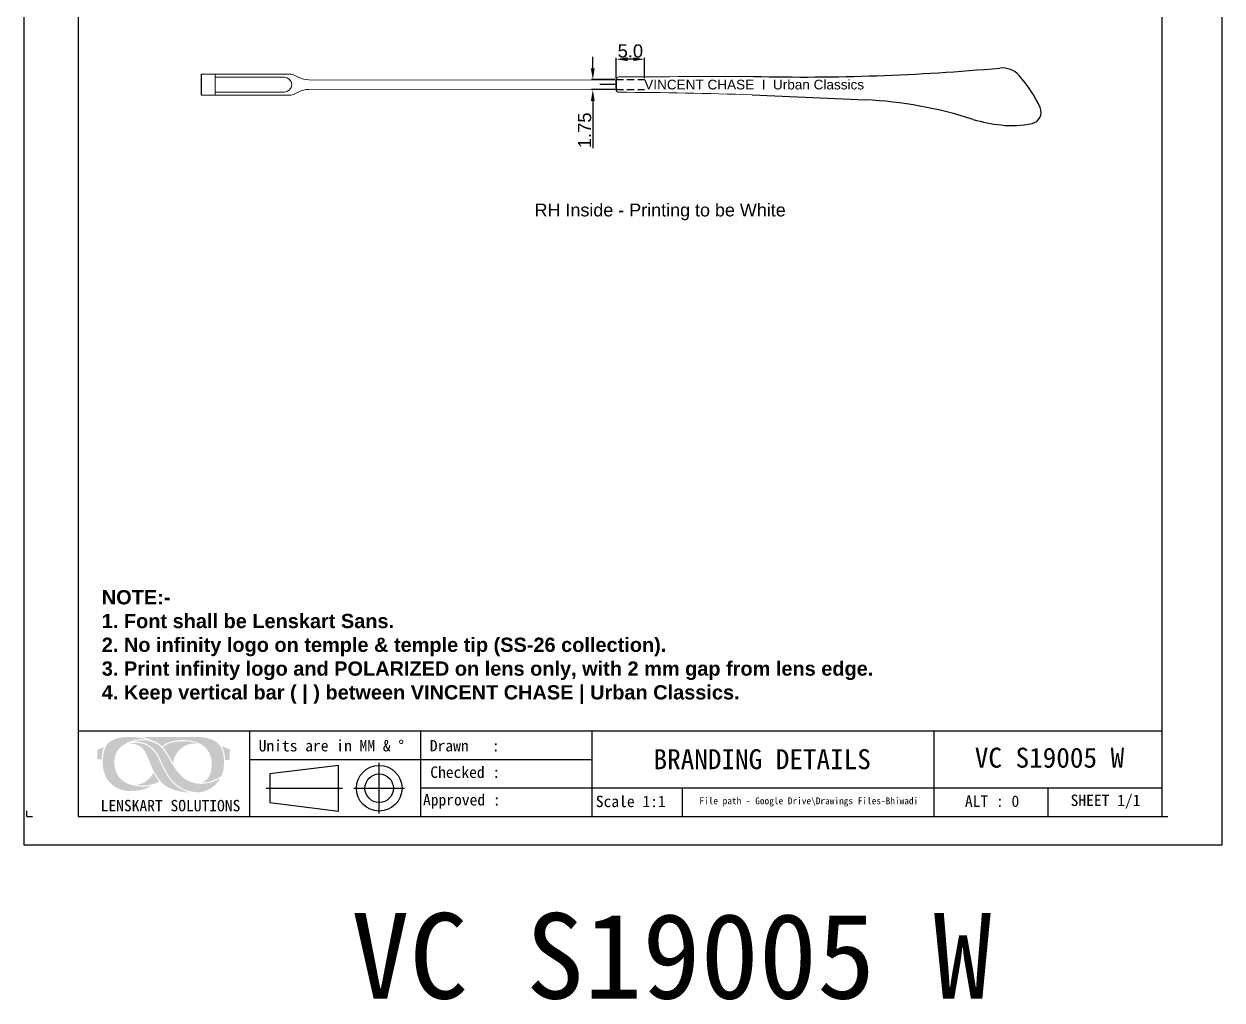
# Model space of a CAD drawing. Header units: millimetres. Extents: x 1448 to 2566, y 1057 to 1416.
# Drawn here: x 1447.7 to 1657.7, y 1091.4 to 1262.5 of the extents above; entities that cross this region are included whole.
import ezdxf

# ---------------------------------------------------------------- set-up
doc = ezdxf.new("R2010")
doc.units = ezdxf.units.MM
doc.linetypes.add('HIDDEN', pattern=[9.525, 6.35, -3.175])
doc.linetypes.add('HIDDEN2', pattern=[0.1875, 0.125, -0.0625])
for name, color, linetype in [('Dimension', 3, 'Continuous'), ('Hidden Line', 1, 'HIDDEN2'), ('图框-线条', 7, 'Continuous')]:
    doc.layers.add(name, color=color, linetype=linetype)
doc.layers.add('标注', color=4, linetype='Continuous', lineweight=5)
doc.layers.add('绘图层', color=7, linetype='Continuous', lineweight=15)
doc.styles.get("Standard").update_dxf_attribs({"font": 'arial.ttf'})
doc.styles.add('宋体', font='SimSun.ttf')
doc.dimstyles.new('Standard$0', dxfattribs={"dimtxt": 2.3, "dimasz": 2, "dimexe": 1, "dimexo": 1, "dimgap": 1, "dimtad": 0, "dimtih": 1, "dimtoh": 1, "dimdec": 1, "dimzin": 0, "dimdsep": 46, "dimtxsty": 'Standard', "dimcen": 0, "dimclrd": 4, "dimclre": 4, "dimclrt": 4, "dimadec": 1, "dimazin": 0, "dimtfac": 1, "dimtdec": 1, "dimtofl": 0, "dimtmove": 0, "dimatfit": 0, "dimfxl": 1, "dimtolj": 1, "dimtzin": 0, "dimarcsym": 0})

# ---------------------------------------------------------------- blocks, each defined once
blk = doc.blocks.new('*D134')
at = {"layer": 'Defpoints', "color": 0, "transparency": 16777216}
for p in [(1551.44, 1256.33), (1551.44, 1252.7), (1556.44, 1252.74)]:
    blk.add_point(p, dxfattribs=at)
at = {"layer": 'Dimension', "color": 3, "lineweight": -2, "transparency": 16777216}
for p, q in [((1551.44, 1252.95), (1551.44, 1256.58)), ((1554.44, 1256.33), (1553.44, 1256.33)), ((1556.44, 1252.99), (1556.44, 1256.58))]:
    blk.add_line(p, q, dxfattribs=at)
at = {"layer": 'Dimension', "color": 3, "transparency": 16777216}
for points in [[(1553.44, 1256.66), (1553.44, 1256), (1551.44, 1256.33)], [(1554.44, 1256.66), (1554.44, 1256), (1556.44, 1256.33)]]:
    blk.add_solid(points, dxfattribs=at)
at = {"layer": 'Dimension', "transparency": 16777216, "insert": (1553.94, 1257.76), "char_height": 2.3, "attachment_point": 5}
blk.add_mtext('\\A1;5.0', dxfattribs=at)
blk = doc.blocks.new('*D135')
at = {"layer": 'Defpoints', "color": 0, "transparency": 16777216}
for p in [(1551.44, 1252.74), (1547.36, 1250.99), (1551.44, 1250.99)]:
    blk.add_point(p, dxfattribs=at)
at = {"layer": 'Dimension', "color": 3, "lineweight": -2, "transparency": 16777216}
for p, q in [((1547.36, 1254.74), (1547.36, 1256.74)), ((1551.19, 1252.74), (1547.11, 1252.74)), ((1551.19, 1250.99), (1547.11, 1250.99)), ((1547.36, 1248.99), (1547.36, 1240.72))]:
    blk.add_line(p, q, dxfattribs=at)
at = {"layer": 'Dimension', "color": 3, "transparency": 16777216}
for points in [[(1547.02, 1254.74), (1547.69, 1254.74), (1547.36, 1252.74)], [(1547.02, 1248.99), (1547.69, 1248.99), (1547.36, 1250.99)]]:
    blk.add_solid(points, dxfattribs=at)
at = {"layer": 'Dimension', "transparency": 16777216, "insert": (1545.93, 1243.86), "char_height": 2.3, "attachment_point": 5, "rotation": 90}
blk.add_mtext('\\A1;1.75', dxfattribs=at)

msp = doc.modelspace()

# ---------------------------------------------------------------- hatches: boundary and pattern name
at = {"layer": '图框-线条', "lineweight": 0, "ltscale": 0.1}
h = msp.add_hatch(color=252, dxfattribs=at)
edge = h.paths.add_edge_path()
edge.add_spline(control_points=[(1460.52586, 1135.25671), (1460.52586, 1135.25671), (1460.52469, 1133.54304), (1460.52469, 1133.54304), (1460.52469, 1133.54304), (1460.52469, 1133.54304), (1461.23706, 1133.54304), (1461.23706, 1133.54304), (1461.23706, 1133.54304), (1461.28986, 1133.94347), (1461.29642, 1134.29318), (1461.37472, 1134.69232), (1461.37472, 1134.69232), (1461.44328, 1135.04185), (1461.5501, 1135.39187), (1461.6736, 1135.69381), (1461.6736, 1135.69381), (1461.6736, 1135.69381), (1460.52586, 1135.25671), (1460.52586, 1135.25671)], knot_values=[0, 0, 0, 0, 0.166666667, 0.166666667, 0.166666667, 0.166676668, 0.333333333, 0.333333333, 0.333333333, 0.333343334, 0.5, 0.5, 0.5, 0.500010001, 0.666666667, 0.666666667, 0.666666667, 0.666676668, 1, 1, 1, 1], degree=3, periodic=0)
edge = h.paths.add_edge_path()
edge.add_spline(control_points=[(1482.92736, 1133.46847), (1482.92736, 1133.46847), (1483.73293, 1133.46167), (1483.73293, 1133.46167), (1483.73293, 1133.46167), (1483.73293, 1133.46167), (1483.73618, 1135.31589), (1483.73618, 1135.31589), (1483.73618, 1135.31589), (1483.73618, 1135.31589), (1482.32408, 1135.87593), (1482.32408, 1135.87593), (1482.32408, 1135.87593), (1482.46886, 1135.51794), (1482.63044, 1135.25745), (1482.73984, 1134.80962), (1482.73984, 1134.80962), (1482.85114, 1134.35425), (1482.88775, 1133.95628), (1482.92736, 1133.46847)], knot_values=[0, 0, 0, 0, 0.166666667, 0.166666667, 0.166666667, 0.166676668, 0.333333333, 0.333333333, 0.333333333, 0.333343334, 0.5, 0.5, 0.5, 0.500010001, 0.666666667, 0.666666667, 0.666666667, 0.666676668, 1, 1, 1, 1], degree=3, periodic=0)
edge = h.paths.add_edge_path(flags=17)
edge.add_spline(control_points=[(1467.4439, 1129.12444), (1467.57653, 1129.01731), (1468.39995, 1129.00229), (1468.54314, 1128.99794), (1468.54314, 1128.99794), (1469.42125, 1128.97126), (1470.74468, 1129.18441), (1471.31926, 1129.7401), (1471.31926, 1129.7401), (1471.26701, 1129.82172), (1471.23543, 1129.85539), (1471.17901, 1129.92296), (1471.17901, 1129.92296), (1471.17901, 1129.92296), (1470.31034, 1131.21236), (1470.31034, 1131.21236), (1470.31034, 1131.21236), (1470.09885, 1130.95199), (1470.00717, 1130.45793), (1469.20565, 1129.84233), (1469.20565, 1129.84233), (1468.73213, 1129.47869), (1468.17331, 1129.22446), (1467.4439, 1129.12444)], knot_values=[0, 0, 0, 0, 0.142857143, 0.142857143, 0.142857143, 0.142867144, 0.285714286, 0.285714286, 0.285714286, 0.285724287, 0.428571429, 0.428571429, 0.428571429, 0.42858143, 0.571428571, 0.571428571, 0.571428571, 0.571438572, 0.714285714, 0.714285714, 0.714285714, 0.714295715, 1, 1, 1, 1], degree=3, periodic=0)
edge = h.paths.add_edge_path(flags=17)
edge.add_spline(control_points=[(1471.99299, 1135.70105), (1472.04125, 1135.61777), (1472.05339, 1135.62783), (1472.11637, 1135.55578), (1472.11637, 1135.55578), (1472.76398, 1134.81416), (1473.69427, 1133.02292), (1473.81452, 1132.89801), (1473.81452, 1132.89801), (1473.87401, 1134.39736), (1475.12759, 1135.70546), (1476.36198, 1136.13765), (1476.36198, 1136.13765), (1477.01045, 1136.36466), (1477.35924, 1136.37128), (1478.08086, 1136.30444), (1478.08086, 1136.30444), (1477.84312, 1136.49895), (1476.8374, 1136.66256), (1476.58175, 1136.69162), (1476.58175, 1136.69162), (1475.36944, 1136.82947), (1473.6137, 1136.71437), (1472.53727, 1136.11208), (1472.53727, 1136.11208), (1472.36754, 1136.01703), (1472.05664, 1135.82166), (1471.99299, 1135.70105)], knot_values=[0, 0, 0, 0, 0.125, 0.125, 0.125, 0.125010001, 0.25, 0.25, 0.25, 0.250010001, 0.375, 0.375, 0.375, 0.375010001, 0.5, 0.5, 0.5, 0.500010001, 0.625, 0.625, 0.625, 0.625010001, 0.75, 0.75, 0.75, 0.750010001, 1, 1, 1, 1], degree=3, periodic=0)
edge = h.paths.add_edge_path()
edge.add_spline(control_points=[(1471.41222, 1133.34816), (1471.00572, 1134.26509), (1470.87946, 1134.51939), (1470.23995, 1135.2087), (1470.23995, 1135.2087), (1469.36471, 1136.15212), (1468.02013, 1136.62159), (1466.69364, 1136.4418), (1466.69364, 1136.4418), (1466.60638, 1136.43003), (1466.52997, 1136.41868), (1466.44566, 1136.40213), (1466.44566, 1136.40213), (1466.44566, 1136.40213), (1466.21202, 1136.33057), (1466.21202, 1136.33057), (1466.21202, 1136.33057), (1466.97988, 1136.29304), (1467.57745, 1136.18162), (1468.0858, 1135.79732), (1468.0858, 1135.79732), (1468.59133, 1135.41511), (1468.78597, 1135.11212), (1469.11054, 1134.44808), (1469.11054, 1134.44808), (1469.63961, 1133.36552), (1469.99779, 1132.15443), (1470.58948, 1131.15318), (1470.58948, 1131.15318), (1471.22028, 1130.08565), (1471.83098, 1129.30473), (1472.89526, 1128.6852), (1472.89526, 1128.6852), (1473.74965, 1128.18789), (1475.53948, 1127.717), (1476.72886, 1127.76508), (1476.72886, 1127.76508), (1476.59671, 1127.83002), (1476.41159, 1127.85528), (1476.25424, 1127.90324), (1476.25424, 1127.90324), (1474.04356, 1128.57703), (1472.76588, 1130.45388), (1471.7921, 1132.51328), (1471.7921, 1132.51328), (1471.66063, 1132.79125), (1471.53842, 1133.06345), (1471.41222, 1133.34816)], knot_values=[0, 0, 0, 0, 0.076923077, 0.076923077, 0.076923077, 0.076933078, 0.153846154, 0.153846154, 0.153846154, 0.153856155, 0.230769231, 0.230769231, 0.230769231, 0.230779232, 0.307692308, 0.307692308, 0.307692308, 0.307702309, 0.384615385, 0.384615385, 0.384615385, 0.384625386, 0.461538462, 0.461538462, 0.461538462, 0.461548463, 0.538461538, 0.538461538, 0.538461538, 0.538471539, 0.615384615, 0.615384615, 0.615384615, 0.615394616, 0.692307692, 0.692307692, 0.692307692, 0.692317693, 0.769230769, 0.769230769, 0.769230769, 0.76924077, 0.846153846, 0.846153846, 0.846153846, 0.846163847, 1, 1, 1, 1], degree=3, periodic=0)
edge = h.paths.add_edge_path()
edge.add_spline(control_points=[(1482.03741, 1130.19976), (1482.00172, 1130.19823), (1481.181, 1129.80774), (1481.01544, 1129.74348), (1481.01544, 1129.74348), (1480.6629, 1129.60661), (1480.24623, 1129.47875), (1479.8542, 1129.40284), (1479.8542, 1129.40284), (1478.87877, 1129.21372), (1478.1661, 1129.21814), (1477.23457, 1129.48967), (1477.23457, 1129.48967), (1475.64814, 1129.95209), (1474.72569, 1131.06261), (1473.97911, 1132.22151), (1473.97911, 1132.22151), (1472.65672, 1134.27423), (1472.11998, 1136.26342), (1469.57069, 1136.80807), (1469.57069, 1136.80807), (1469.14181, 1136.89968), (1468.63033, 1136.93562), (1468.17742, 1136.90048), (1468.17742, 1136.90048), (1467.87179, 1136.87681), (1467.15158, 1136.80629), (1466.93095, 1136.67421), (1466.93095, 1136.67421), (1468.05637, 1136.69867), (1468.93418, 1136.4808), (1469.72927, 1135.91131), (1469.72927, 1135.91131), (1471.38321, 1134.72672), (1471.43448, 1133.48301), (1472.29904, 1131.9403), (1472.29904, 1131.9403), (1472.71418, 1131.19954), (1473.01349, 1130.6238), (1473.58525, 1129.95516), (1473.58525, 1129.95516), (1474.77217, 1128.56722), (1476.03477, 1127.95027), (1477.97772, 1127.8085), (1477.97772, 1127.8085), (1478.91544, 1127.74012), (1479.8577, 1128.15165), (1480.47649, 1128.54189), (1480.47649, 1128.54189), (1480.90346, 1128.81121), (1481.23969, 1129.14854), (1481.55954, 1129.51628), (1481.55954, 1129.51628), (1481.72627, 1129.70809), (1481.90667, 1129.99213), (1482.03741, 1130.19976)], knot_values=[0, 0, 0, 0, 0.066666667, 0.066666667, 0.066666667, 0.066676668, 0.133333333, 0.133333333, 0.133333333, 0.133343334, 0.2, 0.2, 0.2, 0.200010001, 0.266666667, 0.266666667, 0.266666667, 0.266676668, 0.333333333, 0.333333333, 0.333333333, 0.333343334, 0.4, 0.4, 0.4, 0.400010001, 0.466666667, 0.466666667, 0.466666667, 0.466676668, 0.533333333, 0.533333333, 0.533333333, 0.533343334, 0.6, 0.6, 0.6, 0.600010001, 0.666666667, 0.666666667, 0.666666667, 0.666676668, 0.733333333, 0.733333333, 0.733333333, 0.733343334, 0.8, 0.8, 0.8, 0.800010001, 0.866666667, 0.866666667, 0.866666667, 0.866676668, 1, 1, 1, 1], degree=3, periodic=0)
edge = h.paths.add_edge_path()
edge.add_spline(control_points=[(1471.84011, 1135.86066), (1472.40016, 1136.29549), (1472.56352, 1136.43506), (1473.38258, 1136.66421), (1473.38258, 1136.66421), (1475.2525, 1137.1874), (1477.66548, 1137.04955), (1479.13203, 1135.89831), (1479.13203, 1135.89831), (1479.93508, 1135.268), (1480.59048, 1134.16312), (1480.55259, 1132.61507), (1480.55259, 1132.61507), (1480.52462, 1131.47217), (1480.24482, 1130.36515), (1479.33831, 1129.70668), (1479.33831, 1129.70668), (1479.27834, 1129.66308), (1479.03103, 1129.50948), (1478.97419, 1129.49083), (1478.97419, 1129.49083), (1479.86297, 1129.43552), (1481.2579, 1130.03923), (1481.99185, 1130.45547), (1481.99185, 1130.45547), (1482.26902, 1130.6127), (1482.24075, 1130.58584), (1482.35873, 1130.90587), (1482.35873, 1130.90587), (1482.82416, 1132.16872), (1482.8393, 1133.91747), (1482.4149, 1135.14511), (1482.4149, 1135.14511), (1482.2199, 1135.7092), (1482.00632, 1136.00477), (1481.63864, 1136.37294), (1481.63864, 1136.37294), (1480.87838, 1137.13405), (1479.36799, 1137.48873), (1478.27586, 1137.48824), (1478.27586, 1137.48824), (1475.05075, 1137.48665), (1471.74188, 1137.52326), (1468.53731, 1137.4872), (1468.53731, 1137.4872), (1468.76978, 1137.38467), (1469.18578, 1137.28913), (1469.45387, 1137.19194), (1469.45387, 1137.19194), (1469.72645, 1137.09303), (1470.90712, 1136.53722), (1471.1383, 1136.39722), (1471.1383, 1136.39722), (1471.45882, 1136.20308), (1471.78063, 1135.89433), (1471.84011, 1135.86066)], knot_values=[0, 0, 0, 0, 0.066666667, 0.066666667, 0.066666667, 0.066676668, 0.133333333, 0.133333333, 0.133333333, 0.133343334, 0.2, 0.2, 0.2, 0.200010001, 0.266666667, 0.266666667, 0.266666667, 0.266676668, 0.333333333, 0.333333333, 0.333333333, 0.333343334, 0.4, 0.4, 0.4, 0.400010001, 0.466666667, 0.466666667, 0.466666667, 0.466676668, 0.533333333, 0.533333333, 0.533333333, 0.533343334, 0.6, 0.6, 0.6, 0.600010001, 0.666666667, 0.666666667, 0.666666667, 0.666676668, 0.733333333, 0.733333333, 0.733333333, 0.733343334, 0.8, 0.8, 0.8, 0.800010001, 0.866666667, 0.866666667, 0.866666667, 0.866676668, 1, 1, 1, 1], degree=3, periodic=0)
edge = h.paths.add_edge_path()
edge.add_spline(control_points=[(1470.0585, 1128.90804), (1469.9204, 1128.91442), (1469.65654, 1128.85408), (1469.49465, 1128.83893), (1469.49465, 1128.83893), (1466.92445, 1128.59929), (1463.88759, 1129.27664), (1463.51973, 1132.42099), (1463.51973, 1132.42099), (1463.3484, 1133.88582), (1463.80407, 1135.21287), (1464.98039, 1136.01991), (1464.98039, 1136.01991), (1466.15346, 1136.82463), (1467.32947, 1137.14258), (1469.06007, 1137.09364), (1469.06007, 1137.09364), (1469.06007, 1137.09364), (1468.36298, 1137.2876), (1468.36298, 1137.2876), (1468.36298, 1137.2876), (1466.83541, 1137.61493), (1464.54906, 1137.62848), (1463.20037, 1136.95635), (1463.20037, 1136.95635), (1462.43619, 1136.5756), (1462.01136, 1136.00998), (1461.71953, 1135.05975), (1461.71953, 1135.05975), (1461.22124, 1133.43751), (1461.36743, 1130.94015), (1462.58195, 1129.66124), (1462.58195, 1129.66124), (1462.73948, 1129.49525), (1462.81147, 1129.38205), (1462.99869, 1129.23329), (1462.99869, 1129.23329), (1463.18909, 1129.08195), (1463.2252, 1129.02841), (1463.46669, 1128.8577), (1463.46669, 1128.8577), (1465.04331, 1127.74313), (1467.09517, 1127.80598), (1468.89788, 1128.4095), (1468.89788, 1128.4095), (1469.10833, 1128.47996), (1469.31284, 1128.56274), (1469.50569, 1128.64595), (1469.50569, 1128.64595), (1469.62698, 1128.69826), (1469.99037, 1128.89197), (1470.0585, 1128.90804)], knot_values=[0, 0, 0, 0, 0.071428571, 0.071428571, 0.071428571, 0.071438572, 0.142857143, 0.142857143, 0.142857143, 0.142867144, 0.214285714, 0.214285714, 0.214285714, 0.214295715, 0.285714286, 0.285714286, 0.285714286, 0.285724287, 0.357142857, 0.357142857, 0.357142857, 0.357152858, 0.428571429, 0.428571429, 0.428571429, 0.42858143, 0.5, 0.5, 0.5, 0.500010001, 0.571428571, 0.571428571, 0.571428571, 0.571438572, 0.642857143, 0.642857143, 0.642857143, 0.642867144, 0.714285714, 0.714285714, 0.714285714, 0.714295715, 0.785714286, 0.785714286, 0.785714286, 0.785724287, 0.857142857, 0.857142857, 0.857142857, 0.857152858, 1, 1, 1, 1], degree=3, periodic=0)

# ---------------------------------------------------------------- linework, layer by layer
at = {"ltscale": 1000}
for p, q in [((1478.74506, 1250.01865), (1478.74506, 1253.71865)), ((1551.43761, 1251.06581), (1551.43884, 1252.67149)), ((1551.43823, 1252.61848), (1551.43823, 1251.11882)), ((1551.43823, 1252.54371), (1551.43823, 1251.19371))]:
    msp.add_line(p, q, dxfattribs=at)
at = {"color": 7, "ltscale": 1000, "true_color": 0xffffff}
msp.add_line((1551.43823, 1251.86865), (1548.589, 1251.86865), dxfattribs=at)
for p, q in [((1551.43823, 1252.64096), (1551.43823, 1251.09646)), ((1575.27683, 1250.09571), (1595.13908, 1249.22699)), ((1457.16791, 1138.56132), (1647.16791, 1138.56132)), ((1487.16791, 1138.56132), (1487.16791, 1123.56132)), ((1517.16791, 1138.56132), (1517.16791, 1123.56132)), ((1547.16791, 1138.56132), (1547.16791, 1123.56132)), ((1607.16791, 1123.56132), (1607.16791, 1138.56132)), ((1487.16791, 1133.56132), (1547.16791, 1133.56132)), ((1509.91357, 1124.05778), (1509.91357, 1132.94625)), ((1490.10297, 1128.50202), (1503.49573, 1128.50202)), ((1505.46933, 1128.50202), (1514.35781, 1128.50202)), ((1517.16791, 1128.56132), (1647.16791, 1128.56132)), ((1563.00704, 1128.54774), (1563.00704, 1123.54774)), ((1627.16791, 1123.56132), (1627.16791, 1128.56132)), ((1448.13227, 1123.56132), (1448.13227, 1124.56132)), ((1448.13227, 1123.56132), (1449.13227, 1123.56132)), ((1457.16791, 1123.56132), (1648.13227, 1123.56132))]:
    msp.add_line(p, q)
for points in [[(1447.65009, 1118.56132), (1657.65009, 1118.56132), (1657.65009, 1415.56132), (1447.65009, 1415.56132)], [(1490.76363, 1126.00202), (1502.76363, 1124.50202), (1502.76363, 1132.50202), (1490.76363, 1131.00202)]]:
    msp.add_lwpolyline(points, close=True)
msp.add_lwpolyline([(1647.16791, 1123.56132), (1647.16791, 1410.56132), (1457.16791, 1410.56132), (1457.16791, 1123.56132)])
for radius in [4, 2.5]:
    msp.add_circle((1509.91357, 1128.50202), radius)
for centre, radius, start, end in [((1583.79553, 1641.84668), 388.64241, 268.7829893, 275.1573198), ((1619.10037, 1250.79474), 4, 41.9421102, 95.3002123), ((1605.62971, 1238.69032), 22.1101, 24.4373941, 41.9421102), ((1590.88096, 1172.34482), 77, 72.4972455, 86.8299056), ((1623.93823, 1247.00984), 2, 282.4609202, 24.4373941), ((1621.05097, 1268.01585), 23.31538, 252.4972455, 264.747786), ((1620.89043, 1260.80206), 16.12496, 262.9691657, 282.4609202)]:
    msp.add_arc(centre, radius, start, end)
at = {"layer": 'Hidden Line', "linetype": 'HIDDEN', "ltscale": 0.2}
for p, q in [((1551.43978, 1252.74365), (1556.43823, 1252.74365)), ((1551.43978, 1250.99365), (1556.43823, 1250.99365))]:
    msp.add_line(p, q, dxfattribs=at)
at = {"layer": '标注', "color": 0, "lineweight": 13, "ltscale": 5}
for p, q in [((1478.74506, 1253.71865), (1494.18732, 1253.71865)), ((1481.14506, 1253.69465), (1481.14506, 1250.04265)), ((1481.14506, 1253.17316), (1493.29254, 1253.17316)), ((1494.58406, 1251.76865), (1494.58022, 1251.76865)), ((1495.73706, 1253.16758), (1495.10879, 1253.49372)), ((1497.57659, 1252.71772), (1551.43884, 1252.67149)), ((1551.43823, 1252.71099), (1551.43823, 1251.02631)), ((1551.43823, 1252.61893), (1551.43823, 1251.03058)), ((1478.74506, 1250.01865), (1494.18732, 1250.01865)), ((1481.14506, 1250.56415), (1493.29254, 1250.56415)), ((1495.73706, 1250.56973), (1495.10879, 1250.24358)), ((1551.43761, 1251.06581), (1497.57659, 1251.01959))]:
    msp.add_line(p, q, dxfattribs=at)
for centre, radius, start, end in [((1494.18732, 1251.71865), 2, 62.5651759, 90), ((1493.27949, 1251.86865), 1.30457, 270.5729387, 89.4270613), ((1497.58002, 1256.71772), 4, 242.5651759, 269.9508239), ((1551.95823, 1252.71099), 0.52, 90.2445196, 180), ((1581.7272, -5703.57968), 6956.87436, 90.050948139, 90.245191894), ((1494.18732, 1252.01865), 2, 270, 297.4348241), ((1497.58002, 1247.01959), 4, 90.0491761, 117.4348241), ((1551.93823, 1251.03058), 0.5, 180, 270.6462242), ((1551.93823, 1251.02631), 0.5, 180, 269.7248078), ((1547.8266, 394.9815), 855.55469, 88.16136601, 89.72480783)]:
    msp.add_arc(centre, radius, start, end, dxfattribs=at)

# ---------------------------------------------------------------- texts
for s, insert, char_height, width, attachment_point in [('\\pxql;{\\fArial|b1|i0|c0|p34;NOTE:-\\P\\pq*;1. Font shall be Lenskart Sans.^J2. No infinity logo on temple & temple tip (SS-26 collection).^J3. Print infinity logo and POLARIZED on lens only, with 2 mm gap from lens edge.^J4. Keep vertical bar ( | ) between VINCENT CHASE | Urban Classics.}', (1461.29203, 1163.24204), 2.5, 135.4516394, 1), ('{\\fNSimSun|b0|i0|c0|p49;VC S19005 W}', (1561.14564, 1098.98915), 15, 239.4285657, 5)]:
    msp.add_mtext(s, dxfattribs=dict(insert=insert, char_height=char_height, width=width, attachment_point=attachment_point))
at = {"layer": '绘图层', "color": 7, "linetype": 'ByBlock', "lineweight": 9, "attachment_point": 5, "style": '宋体'}
for s, insert, char_height, width in [('{\\fArial|b0|i0|c0|p34;VINCENT CHASE  I  Urban Classics}', (1575.64341, 1251.8649), 1.7, 43.5669233), ('{\\fArial|b0|i0|c0|p34;RH Inside - Printing to be White}', (1559.16263, 1229.54637), 2.25, 60.2844571), ('\\pxql;{\\fNSimSun|b0|i0|c0|p49;Units are in MM & %%D}', (1504.06188, 1135.94171), 2, 30.5443257), ('\\pxql;{\\fNSimSun|b0|i0|c0|p49;Drawn   : }', (1534.06188, 1135.94171), 2, 30.5443257), ('{\\fNSimSun|b0|i0|c0|p49;BRANDING DETAILS}', (1577.04974, 1133.5644), 3.5, 71.0095224), ('{\\fNSimSun|b0|i0|c0|p49;VC S19005 W}', (1627.40706, 1133.83171), 3.5, 46.4697196), ('\\pxql;{\\fNSimSun|b0|i0|c0|p49;Checked : }', (1530.32149, 1131.29536), 2, 22.901467), ('{\\fSimSun|b0|i0|c134|p2;LENSKART SOLUTIONS}', (1473.33278, 1125.43611), 2, 58.9744548), ('\\pxql;{\\fNSimSun|b0|i0|c0|p49;Approved :}', (1529.04497, 1126.18973), 2, 22.901467), ('\\pxql;{\\fNSimSun|b0|i0|c0|p49;Scale 1:1}', (1559.34294, 1126.17615), 2, 22.901467), ('\\pxql;{\\fNSimSun|b0|i0|c0|p49;File path - Google Drive\\\\Drawings Files-Bhiwadi}', (1610.97912, 1126.09773), 1.2, 89.8899891), ('{\\fNSimSun|b0|i0|c0|p49;ALT : 0}', (1617.34549, 1126.21726), 2, 17.2791446), ('{\\fNSimSun|b0|i0|c0|p49;SHEET 1/1}', (1637.22818, 1126.14226), 2, 17.2791446)]:
    msp.add_mtext(s, dxfattribs=dict(at, insert=insert, char_height=char_height, width=width))

# ---------------------------------------------------------------- dimensions: what is measured, and where the dimension line sits
at = {"layer": 'Dimension'}
dim = msp.add_linear_dim(base=(1551.43823, 1256.33138), p1=(1556.43823, 1252.74365), p2=(1551.43823, 1252.7042), dimstyle='Standard$0', override={"dimexe": 0.25, "dimexo": 0.25, "dimgap": 0.25, "dimtad": 1, "dimtih": 0, "dimtoh": 0, "dimclrd": 3, "dimclre": 3, "dimclrt": 256, "dimadec": 2, "dimtdec": 2, "dimatfit": 3}, dxfattribs=at)
dim.commit()
dim.dimension.update_dxf_attribs({"geometry": '*D134', "text_midpoint": (1553.93823, 1257.7557)})
dim = msp.add_linear_dim(base=(1547.35557, 1250.99365), p1=(1551.43978, 1252.74365), p2=(1551.43823, 1250.99365), angle=90, dimstyle='Standard$0', override={"dimexe": 0.25, "dimexo": 0.25, "dimgap": 0.25, "dimtad": 1, "dimtih": 0, "dimtoh": 0, "dimdec": 2, "dimclrd": 3, "dimclre": 3, "dimclrt": 256, "dimadec": 2, "dimtdec": 2, "dimatfit": 3}, dxfattribs=at)
dim.commit()
dim.dimension.update_dxf_attribs({"geometry": '*D135', "text_midpoint": (1545.93126, 1243.8561)})

doc.saveas('drawing.dxf')
